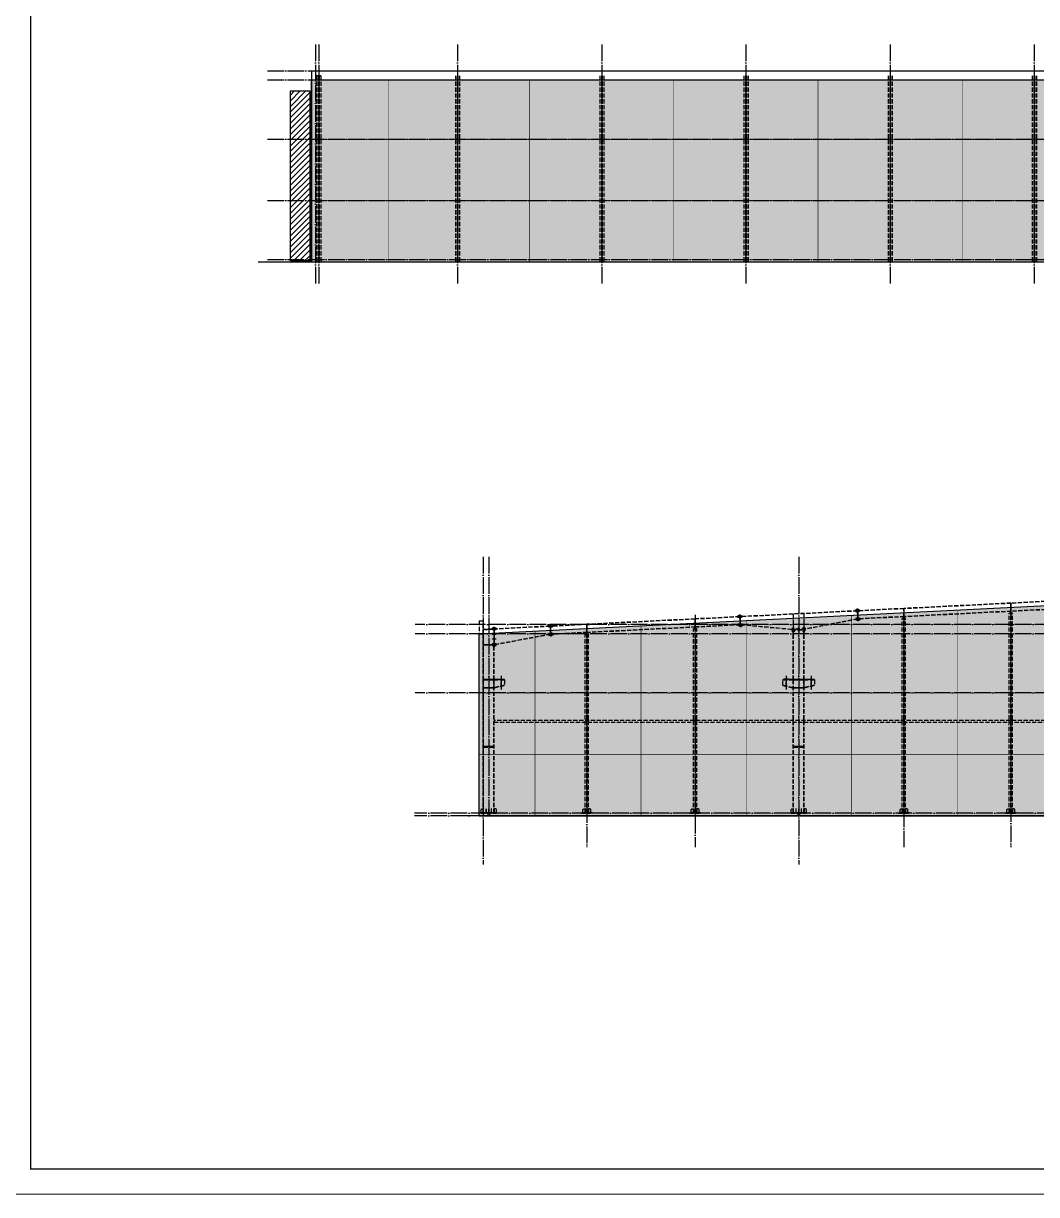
# Model space of a CAD drawing. Extents: x 447413 to 2975780, y -1432727 to 1301644.
# Drawn here: x 2620519 to 2681156, y -835904 to -765774 of the extents above; entities that cross this region are included whole.
import ezdxf

# ---------------------------------------------------------------- set-up
doc = ezdxf.new("R2010")
doc.units = 0
doc.header["$LTSCALE"] = 1000
doc.header["$MEASUREMENT"] = 0
doc.linetypes.add('DASH', pattern=[0.35, 0.25, -0.1])
doc.linetypes.add('DOTE', pattern=[2.42, 2, -0.2, 0.02, -0.2])
for name, color, linetype in [('114', 2, 'Continuous'), ('116', 1, 'Continuous'), ('DOTE', 1, 'Continuous'), ('图框', 253, 'Continuous'), ('墙梁', 2, 'Continuous'), ('柱子', 3, 'Continuous'), ('钢板标注', 253, 'Continuous')]:
    doc.layers.add(name, color=color, linetype=linetype)

# ---------------------------------------------------------------- blocks, each defined once
blk = doc.blocks.new('A$C6B0021A6')
at = {"layer": '图框', "color": 2, "const_width": 40, "elevation": -84000}
blk.add_lwpolyline([(20, 84120), (118920, 84120), (118920, 20), (20, 20)], close=True, dxfattribs=at)
at = {"layer": '图框', "color": 153, "const_width": 58, "elevation": -84000}
blk.add_lwpolyline([(111420, 1020), (2520, 1020), (2520, 83120), (111420, 83120)], close=True, dxfattribs=at)

msp = doc.modelspace()

# ---------------------------------------------------------------- hatches: boundary and pattern name
h = msp.add_hatch()
h.set_pattern_fill('AR-B816', color=8, scale=200)
h.set_pattern_definition([(0, (1458880.66, -1290326.2), (0, 242.6208), []), (90, (1458880.66, -1290326.2), (-242.6208, 242.6208), [242.6208, -242.6208])])
h.paths.add_polyline_path([(2637752.7, -769160.9), (2689852.3, -769160.9), (2689852.3, -780060.9), (2637752.7, -780060.9)])
h = msp.add_hatch()
h.set_pattern_fill('ANSI31', color=97, scale=150)
h.set_pattern_definition([(45, (1458880.66, -1290326.2), (-168.379802, 168.379802), [])])
h.paths.add_polyline_path([(2636496.6, -769810.9), (2637652.7, -769810.9), (2637652.7, -780060.9), (2636496.6, -780060.9)])
h = msp.add_hatch()
h.set_pattern_fill('AR-B816', color=8, scale=200)
h.set_pattern_definition([(0, (1243010.5, -1182983.88), (0, 242.6208), []), (90, (1243010.5, -1182983.88), (-242.6208, 242.6208), [242.6208, -242.6208])])
h.paths.add_polyline_path([(2695800.4, -799926.6), (2743820.3, -802328.6), (2743820.3, -813242.8), (2647800.3, -813242.8), (2647800.3, -802327.6)])

# ---------------------------------------------------------------- linework, layer by layer
for p, q in [((2637752.7, -768610.9, 126000), (2689852.3, -768610.9, 126000)), ((2637752.7, -768610.9, 126000), (2637752.7, -780060.9, 126000)), ((2637752.7, -768610.9, 126000), (2753551.9, -768610.9, 126000)), ((2637752.7, -768610.9, 126000), (2689852.3, -768610.9, 126000)), ((2636496.6, -769810.9, 126000), (2637652.7, -769810.9, 126000)), ((2637652.7, -769810.9, 126000), (2637652.7, -780060.9, 126000))]:
    msp.add_line(p, q)
at = {"elevation": 126000}
for points in [[(2637752.7, -769160.9), (2689852.3, -769160.9), (2689852.3, -780060.9), (2637752.7, -780060.9)], [(2695800.4, -799926.6), (2743820.3, -802328.6), (2743820.3, -813242.8), (2647800.3, -813242.8), (2647800.3, -802327.6)]]:
    msp.add_lwpolyline(points, close=True, dxfattribs=at)
at = {"color": 97, "elevation": 126000}
msp.add_lwpolyline([(2636496.6, -769810.9), (2637652.7, -769810.9), (2637652.7, -779995.1), (2636496.6, -779995.1)], close=True, dxfattribs=at)
at = {"const_width": 80, "elevation": 126000}
for points in [[(2634555.4, -780060.9), (2756534.4, -780060.9)], [(2745176.5, -813216.3), (2646891.6, -813216.3)]]:
    msp.add_lwpolyline(points, dxfattribs=at)
at = {"layer": '114', "ltscale": 0.1}
for p, q in [((2663517.9, -801247.4, 126000), (2663278.2, -801259.4, 126000)), ((2663523.2, -801353.3, 126000), (2663283.5, -801365.3, 126000)), ((2670557.9, -800895.2, 126000), (2670318.2, -800907.2, 126000)), ((2670563.2, -801001.1, 126000), (2670323.5, -801013.1, 126000)), ((2670582.1, -801378.6, 126000), (2670342.3, -801390.6, 126000)), ((2670587.3, -801484.5, 126000), (2670347.6, -801496.5, 126000)), ((2648814.3, -801987.6, 126000), (2648574.3, -801987.6, 126000)), ((2648814.3, -802093.7, 126000), (2648574.3, -802093.7, 126000)), ((2652177.9, -801814.4, 126000), (2651938.2, -801826.4, 126000)), ((2652183.2, -801920.3, 126000), (2651943.5, -801932.3, 126000)), ((2663542.1, -801730.6, 126000), (2663302.4, -801742.6, 126000)), ((2663547.4, -801836.7, 126000), (2663307.7, -801848.6, 126000)), ((2666553.7, -802200.5, 126000), (2666545.6, -801960.7, 126000)), ((2666659.6, -802197, 126000), (2666651.5, -801957.1, 126000)), ((2666923.8, -802188.1, 126000), (2666915.7, -801948.2, 126000)), ((2667187.7, -802179.2, 126000), (2667179.6, -801939.3, 126000)), ((2667293.6, -802175.6, 126000), (2667285.5, -801935.7, 126000)), ((2648814.3, -802372.7, 126000), (2648574.3, -802372.7, 126000)), ((2648814.3, -802651.7, 126000), (2648574.3, -802651.7, 126000)), ((2648814.3, -802931.6, 126000), (2648574.3, -802931.6, 126000)), ((2652202, -802297.8, 126000), (2651962.3, -802309.8, 126000)), ((2652207.3, -802403.7, 126000), (2651967.6, -802415.7, 126000)), ((2648814.3, -803037.9, 126000), (2648574.3, -803037.9, 126000))]:
    msp.add_line(p, q, dxfattribs=at)
at = {"layer": '114', "color": 1, "lineweight": 18, "ltscale": 0.1}
for p, q in [((2663418, -801252.4, 126000), (2663378.1, -801254.4, 126000)), ((2663423.3, -801358.3, 126000), (2663383.4, -801360.3, 126000)), ((2670458, -800900.2, 126000), (2670418, -800902.2, 126000)), ((2670463.3, -801006.1, 126000), (2670423.3, -801008.1, 126000)), ((2670482.2, -801383.6, 126000), (2670442.2, -801385.6, 126000)), ((2670487.5, -801489.5, 126000), (2670447.5, -801491.5, 126000)), ((2648714.3, -801987.6, 126000), (2648674.3, -801987.6, 126000)), ((2648714.3, -802093.7, 126000), (2648674.3, -802093.7, 126000)), ((2652078, -801819.4, 126000), (2652038, -801821.4, 126000)), ((2652083.3, -801925.3, 126000), (2652043.3, -801927.3, 126000)), ((2663442.2, -801735.6, 126000), (2663402.2, -801737.6, 126000)), ((2663447.5, -801841.7, 126000), (2663407.5, -801843.7, 126000)), ((2666550.3, -802100.6, 126000), (2666549, -802060.6, 126000)), ((2666656.2, -802097, 126000), (2666654.9, -802057.1, 126000)), ((2666920.5, -802088.1, 126000), (2666919.1, -802048.1, 126000)), ((2667184.3, -802079.2, 126000), (2667183, -802039.3, 126000)), ((2667290.3, -802075.7, 126000), (2667288.9, -802035.7, 126000)), ((2648714.3, -802372.7, 126000), (2648674.3, -802372.7, 126000)), ((2648714.3, -802651.7, 126000), (2648674.3, -802651.7, 126000)), ((2648714.3, -802931.6, 126000), (2648674.3, -802931.6, 126000)), ((2652102.2, -802302.8, 126000), (2652062.2, -802304.8, 126000)), ((2652107.5, -802408.7, 126000), (2652067.5, -802410.7, 126000)), ((2648714.3, -803037.9, 126000), (2648674.3, -803037.9, 126000))]:
    msp.add_line(p, q, dxfattribs=at)
at = {"layer": '116', "ltscale": 0.1}
for p, q in [((2648315.3, -813066.3, 126000), (2648315.3, -813216.3, 126000)), ((2648415.3, -813216.3, 126000), (2648315.3, -813216.3, 126000)), ((2648323.8, -813066.3, 126000), (2648323.8, -813216.3, 126000)), ((2648406.8, -813066.3, 126000), (2648406.8, -813216.3, 126000)), ((2648415.3, -813066.3, 126000), (2648415.3, -813216.3, 126000)), ((2666870.3, -813066.3, 126000), (2666870.3, -813216.3, 126000)), ((2666970.3, -813216.3, 126000), (2666870.3, -813216.3, 126000)), ((2666878.8, -813066.3, 126000), (2666878.8, -813216.3, 126000)), ((2666961.8, -813066.3, 126000), (2666961.8, -813216.3, 126000)), ((2666970.3, -813066.3, 126000), (2666970.3, -813216.3, 126000))]:
    msp.add_line(p, q, dxfattribs=at)
at = {"layer": 'DOTE', "color": 8, "linetype": 'DOTE', "ltscale": 0.5}
for p, q in [((2637992.7, -767035.7, 126000), (2637992.7, -781340.6, 126000)), ((2638192.7, -767035.7, 126000), (2638192.7, -781340.6, 126000)), ((2646502.7, -767035.7, 126000), (2646502.7, -781340.6, 126000)), ((2655132.7, -767035.7, 126000), (2655132.7, -781340.6, 126000)), ((2663762.7, -767035.7, 126000), (2663762.7, -781340.6, 126000)), ((2672392.7, -767035.7, 126000), (2672392.7, -781340.6, 126000)), ((2681022.7, -767035.7, 126000), (2681022.7, -781340.6, 126000)), ((2648040.3, -797720.1, 126000), (2648040.3, -816144.2, 126000)), ((2648365.3, -797720.1, 126000), (2648365.3, -813066.3, 126000)), ((2666920.3, -797720.1, 126000), (2666920.3, -816144.2, 126000)), ((2673220.3, -800807, 126000), (2673220.3, -815102.4, 126000)), ((2679620.3, -800486.7, 126000), (2679620.3, -815102.4, 126000)), ((2660720.3, -801182.3, 126000), (2660720.3, -815102.4, 126000)), ((2654240.3, -801756.3, 126000), (2654240.3, -815102.4, 126000)), ((2745094.1, -813066.3, 126000), (2643926.1, -813066.3, 126000)), ((2745094.1, -813216.3, 126000), (2643926.1, -813216.3, 126000))]:
    msp.add_line(p, q, dxfattribs=at)
at = {"layer": 'DOTE'}
for p, q in [((2648365.3, -804840.2, 126000), (2648365.3, -805651.6, 126000)), ((2649115.3, -804840.2, 126000), (2649115.3, -805651.6, 126000)), ((2666170.3, -804840.2, 126000), (2666170.3, -805651.6, 126000)), ((2667670.3, -804840.2, 126000), (2667670.3, -805651.6, 126000))]:
    msp.add_line(p, q, dxfattribs=at)
at = {"layer": 'DOTE', "color": 8, "linetype": 'DOTE', "ltscale": 0.5, "elevation": 126000}
for points in [[(2635118.6, -768610.9), (2756104.5, -768610.9)], [(2635118.6, -769160.9), (2756104.5, -769160.9)], [(2635118.6, -772710.9), (2756104.5, -772710.9)], [(2635118.6, -776385.9), (2689652.3, -776385.9)], [(2635118.6, -779910.9), (2756104.5, -779910.9)], [(2746191.4, -801766.3), (2643970, -801766.3)], [(2746191.4, -802316.3), (2643970, -802316.3)], [(2746191.4, -805866.3), (2643970, -805866.3)]]:
    msp.add_lwpolyline(points, dxfattribs=at)
at = {"layer": '墙梁', "color": 2, "const_width": 30, "elevation": 126000}
for points in [[(2753551.9, -769160.9), (2637752.7, -769160.9)], [(2753551.9, -772710.9), (2637752.7, -772710.9)], [(2689652.3, -776385.9), (2637752.7, -776385.9)], [(2647780.5, -802328.6), (2695800.4, -799926.6)], [(2659021.2, -801766.3), (2732579.6, -801766.3)], [(2647800.3, -805866.3), (2743820.3, -805866.3)], [(2647800.3, -809541.3), (2743820.3, -809541.3)]]:
    msp.add_lwpolyline(points, dxfattribs=at)
at = {"layer": '墙梁', "color": 3, "const_width": 30, "elevation": 126000}
for points in [[(2637752.7, -780060.9), (2637752.7, -769160.9)], [(2642347.7, -780060.9), (2642347.7, -769160.9)], [(2646502.7, -780060.9), (2646502.7, -769160.9)], [(2650817.7, -780060.9), (2650817.7, -769160.9)], [(2655132.7, -780103.2), (2655132.7, -769203.2)], [(2659447.7, -780060.9), (2659447.7, -769160.9)], [(2663762.7, -780103.2), (2663762.7, -769203.2)], [(2668077.7, -780060.9), (2668077.7, -769160.9)], [(2672392.7, -780103.2), (2672392.7, -769203.2)], [(2676707.7, -780060.9), (2676707.7, -769160.9)], [(2681022.7, -780060.9), (2681022.7, -769160.9)], [(2676420.3, -813216.3), (2676420.3, -800896)], [(2679620.3, -813216.3), (2679620.3, -800735.9)], [(2663820.3, -813216.3), (2663820.3, -801526.3)], [(2666920.3, -813216.3), (2666920.3, -801371.2)], [(2670070.3, -813216.3), (2670070.3, -801213.6)], [(2673220.3, -813216.3), (2673220.3, -801056.1)], [(2651140.3, -813216.3), (2651140.3, -802160.5)], [(2654240.3, -813216.3), (2654240.3, -802005.5)], [(2657480.3, -813216.3), (2657480.3, -801843.4)], [(2660720.3, -813216.3), (2660720.3, -801681.3)], [(2647800.3, -813216.3), (2647800.3, -802316.3)]]:
    msp.add_lwpolyline(points, dxfattribs=at)
at = {"layer": '柱子', "color": 254, "linetype": 'DASH'}
for p, q in [((2638067.7, -768910.9, 126000), (2638067.7, -780060.9, 126000)), ((2638317.7, -768910.9, 126000), (2638067.7, -768910.9, 126000)), ((2638167.7, -768910.9, 126000), (2638167.7, -780060.9, 126000)), ((2638217.7, -768910.9, 126000), (2638217.7, -780060.9, 126000)), ((2638317.7, -768910.9, 126000), (2638317.7, -780060.9, 126000)), ((2646377.7, -768910.9, 126000), (2646377.7, -780060.9, 126000)), ((2646477.7, -768910.9, 126000), (2646477.7, -780060.9, 126000)), ((2646527.7, -768910.9, 126000), (2646527.7, -780060.9, 126000)), ((2646627.7, -768910.9, 126000), (2646627.7, -780060.9, 126000)), ((2655007.7, -768910.9, 126000), (2655007.7, -780060.9, 126000)), ((2655107.7, -768910.9, 126000), (2655107.7, -780060.9, 126000)), ((2655157.7, -768910.9, 126000), (2655157.7, -780060.9, 126000)), ((2655257.7, -768910.9, 126000), (2655257.7, -780060.9, 126000)), ((2663637.7, -768910.9, 126000), (2663637.7, -780060.9, 126000)), ((2663737.7, -768910.9, 126000), (2663737.7, -780060.9, 126000)), ((2663787.7, -768910.9, 126000), (2663787.7, -780060.9, 126000)), ((2663887.7, -768910.9, 126000), (2663887.7, -780060.9, 126000)), ((2672267.7, -768910.9, 126000), (2672267.7, -780060.9, 126000)), ((2672367.7, -768910.9, 126000), (2672367.7, -780060.9, 126000)), ((2672417.7, -768910.9, 126000), (2672417.7, -780060.9, 126000)), ((2672517.7, -768910.9, 126000), (2672517.7, -780060.9, 126000)), ((2680897.7, -768910.9, 126000), (2680897.7, -780060.9, 126000)), ((2680997.7, -768910.9, 126000), (2680997.7, -780060.9, 126000)), ((2681047.7, -768910.9, 126000), (2681047.7, -780060.9, 126000)), ((2681147.7, -768910.9, 126000), (2681147.7, -780060.9, 126000)), ((2670415.8, -800857.3, 126000), (2670285.5, -800953.9, 126000)), ((2670435.8, -800856.3, 126000), (2670415.8, -800857.3, 126000)), ((2670415.8, -800857.3, 126000), (2670449.8, -801537.4, 126000)), ((2670419.3, -800927.2, 126000), (2670415.8, -800857.3, 126000)), ((2670455.7, -800855.3, 126000), (2670435.8, -800856.3, 126000)), ((2670435.8, -800856.3, 126000), (2670469.8, -801536.4, 126000)), ((2670469.8, -801536.4, 126000), (2670435.8, -800856.3, 126000)), ((2670489.8, -801535.4, 126000), (2670455.7, -800855.3, 126000)), ((2670595.1, -800938.4, 126000), (2670455.7, -800855.3, 126000)), ((2670455.7, -800855.3, 126000), (2670459.2, -800925.2, 126000)), ((2673220.3, -800807, 126000), (2670460.2, -800945.1, 126000)), ((2673221.1, -800823, 126000), (2670461, -800961.1, 126000)), ((2673216.3, -800823.2, 126000), (2673206.3, -800823.7, 126000)), ((2673206.3, -800823.7, 126000), (2673206.3, -801292.3, 126000)), ((2673216.3, -801291.8, 126000), (2673216.3, -800823.2, 126000)), ((2679620.3, -800486.7, 126000), (2673220.3, -800807, 126000)), ((2679621.1, -800502.6, 126000), (2673221.1, -800823, 126000)), ((2679616.3, -800502.9, 126000), (2679606.3, -800503.4, 126000)), ((2679606.3, -800503.4, 126000), (2679606.3, -800972, 126000)), ((2679616.3, -800971.5, 126000), (2679616.3, -800502.9, 126000)), ((2682380.3, -800348.5, 126000), (2679620.3, -800486.7, 126000)), ((2682381.1, -800364.5, 126000), (2679621.1, -800502.6, 126000)), ((2682404.5, -800831.9, 126000), (2679644.5, -800970, 126000)), ((2682405.3, -800847.9, 126000), (2679645.3, -800986.1, 126000)), ((2660720.3, -801432.3, 126000), (2654240.3, -801756.3, 126000)), ((2660721.1, -801448.3, 126000), (2654241.1, -801772.3, 126000)), ((2660716.3, -801448.5, 126000), (2660706.3, -801449, 126000)), ((2660706.3, -801449, 126000), (2660706.3, -801917.6, 126000)), ((2660716.3, -801917.1, 126000), (2660716.3, -801448.5, 126000)), ((2663380.3, -801299.3, 126000), (2660720.3, -801432.3, 126000)), ((2663381.1, -801315.3, 126000), (2660721.1, -801448.3, 126000)), ((2663375.8, -801209.4, 126000), (2663245.5, -801306.1, 126000)), ((2663245.5, -801306.1, 126000), (2663360.3, -801300.3, 126000)), ((2663360.3, -801300.3, 126000), (2663379.3, -801279.3, 126000)), ((2663395.8, -801208.5, 126000), (2663375.8, -801209.5, 126000)), ((2663379.3, -801279.3, 126000), (2663375.8, -801209.4, 126000)), ((2663375.8, -801209.5, 126000), (2663409.8, -801889.6, 126000)), ((2663415.8, -801207.5, 126000), (2663395.8, -801208.5, 126000)), ((2663395.8, -801208.5, 126000), (2663429.8, -801888.6, 126000)), ((2663429.8, -801888.6, 126000), (2663395.8, -801208.5, 126000)), ((2663449.8, -801887.6, 126000), (2663415.8, -801207.5, 126000)), ((2663555.1, -801290.6, 126000), (2663415.8, -801207.5, 126000)), ((2663415.8, -801207.5, 126000), (2663419.3, -801277.4, 126000)), ((2663419.3, -801277.4, 126000), (2663440.2, -801296.3, 126000)), ((2666920.3, -801122.3, 126000), (2663420.3, -801297.3, 126000)), ((2666921.1, -801138.3, 126000), (2663421.1, -801313.3, 126000)), ((2663440.2, -801296.3, 126000), (2663555.1, -801290.6, 126000)), ((2666611.3, -801153.8, 126000), (2666595.3, -801154.6, 126000)), ((2666595.3, -801154.6, 126000), (2666595.3, -802059.1, 126000)), ((2666611.3, -802058.5, 126000), (2666611.3, -801153.8, 126000)), ((2670420.3, -800947.1, 126000), (2666920.3, -801122.3, 126000)), ((2670421.1, -800963.1, 126000), (2666921.1, -801138.3, 126000)), ((2667245.3, -801122.1, 126000), (2667229.3, -801122.9, 126000)), ((2667229.3, -801122.9, 126000), (2667229.3, -802037.7, 126000)), ((2667245.3, -802037.2, 126000), (2667245.3, -801122.1, 126000)), ((2670444.5, -801430.4, 126000), (2667334.1, -802034.2, 126000)), ((2670445.3, -801446.5, 126000), (2667334.6, -802050.4, 126000)), ((2670285.5, -800953.9, 126000), (2670400.3, -800948.1, 126000)), ((2670425.6, -801450.3, 126000), (2670312.7, -801472.3, 126000)), ((2670312.7, -801472.3, 126000), (2670449.8, -801536.4, 126000)), ((2670400.3, -800948.1, 126000), (2670419.3, -800927.2, 126000)), ((2670446.3, -801466.5, 126000), (2670425.6, -801450.3, 126000)), ((2670449.8, -801536.4, 126000), (2670446.3, -801466.5, 126000)), ((2670449.8, -801537.4, 126000), (2670469.8, -801536.4, 126000)), ((2670459.2, -800925.2, 126000), (2670480.2, -800944.1, 126000)), ((2670469.8, -801536.4, 126000), (2670489.8, -801535.4, 126000)), ((2670480.2, -800944.1, 126000), (2670595.1, -800938.4, 126000)), ((2673244.5, -801290.4, 126000), (2670484.4, -801428.5, 126000)), ((2673245.3, -801306.4, 126000), (2670485.2, -801444.5, 126000)), ((2670505.2, -801443.5, 126000), (2670486.2, -801464.5, 126000)), ((2670486.2, -801464.5, 126000), (2670489.7, -801534.4, 126000)), ((2670489.7, -801534.4, 126000), (2670620.1, -801437.8, 126000)), ((2670620.1, -801437.8, 126000), (2670505.2, -801443.5, 126000)), ((2673120.3, -813046.3, 126000), (2673120.3, -801407.6, 126000)), ((2673219.8, -801407.6, 126000), (2673120.3, -801407.6, 126000)), ((2673320.3, -801407.6, 126000), (2673120.3, -801407.6, 126000)), ((2673206.3, -801292.3, 126000), (2673216.3, -801291.8, 126000)), ((2673216.3, -801307.8, 126000), (2673206.3, -801308.3, 126000)), ((2673206.3, -801308.3, 126000), (2673206.3, -801517.6, 126000)), ((2673206.3, -801517.6, 126000), (2673216.3, -801517.6, 126000)), ((2673216.3, -801517.6, 126000), (2673216.3, -801307.8, 126000)), ((2673219.8, -813046.3, 126000), (2673219.8, -801407.6, 126000)), ((2673220.8, -813046.3, 126000), (2673220.8, -801407.6, 126000)), ((2673320.3, -801407.6, 126000), (2673220.8, -801407.6, 126000)), ((2679644.5, -800970.1, 126000), (2673244.5, -801290.4, 126000)), ((2679645.3, -800986, 126000), (2673245.3, -801306.4, 126000)), ((2673320.3, -813046.3, 126000), (2673320.3, -801407.6, 126000)), ((2679520.3, -813046.3, 126000), (2679520.3, -801087.3, 126000)), ((2679619.8, -801087.3, 126000), (2679520.3, -801087.3, 126000)), ((2679720.3, -801087.3, 126000), (2679520.3, -801087.3, 126000)), ((2679606.3, -800972, 126000), (2679616.3, -800971.5, 126000)), ((2679616.3, -800987.5, 126000), (2679606.3, -800988, 126000)), ((2679606.3, -800988, 126000), (2679606.3, -801197.3, 126000)), ((2679606.3, -801197.3, 126000), (2679616.3, -801197.3, 126000)), ((2679616.3, -801197.3, 126000), (2679616.3, -800987.5, 126000)), ((2679619.8, -813046.3, 126000), (2679619.8, -801087.3, 126000)), ((2679620.8, -813046.3, 126000), (2679620.8, -801087.3, 126000)), ((2679720.3, -801087.3, 126000), (2679620.8, -801087.3, 126000)), ((2679720.3, -813046.3, 126000), (2679720.3, -801087.3, 126000)), ((2648674.3, -802034.6, 126000), (2648040.3, -802066.3, 126000)), ((2648040.3, -802082.4, 126000), (2648674.3, -802050.7, 126000)), ((2648040.3, -802066.3, 126000), (2648040.3, -802082.4, 126000)), ((2648040.3, -802082.4, 126000), (2648056.3, -802081.6, 126000)), ((2648040.3, -805066.3, 126000), (2648040.3, -802082.4, 126000)), ((2648056.3, -805066.3, 126000), (2648056.3, -802081.6, 126000)), ((2648674.3, -801949.6, 126000), (2648544.4, -802041.1, 126000)), ((2648544.4, -802041.1, 126000), (2648654.3, -802035.6, 126000)), ((2648654.3, -802035.6, 126000), (2648674.3, -802014.6, 126000)), ((2648694.3, -801942.9, 126000), (2648674.3, -801942.9, 126000)), ((2648674.3, -801942.9, 126000), (2648674.3, -803082.9, 126000)), ((2648674.3, -802014.6, 126000), (2648674.3, -801949.6, 126000)), ((2648674.3, -802050.7, 126000), (2648674.3, -802034.6, 126000)), ((2648694.3, -803082.9, 126000), (2648694.3, -801942.9, 126000)), ((2648714.3, -801942.9, 126000), (2648694.3, -801942.9, 126000)), ((2648694.3, -801942.9, 126000), (2648694.3, -803082.9, 126000)), ((2652040.3, -801866.3, 126000), (2648714.3, -802032.6, 126000)), ((2652041.1, -801882.3, 126000), (2648714.3, -802048.7, 126000)), ((2648714.3, -803082.9, 126000), (2648714.3, -801942.9, 126000)), ((2648844.1, -802026.2, 126000), (2648714.3, -801947.6, 126000)), ((2648714.3, -801947.6, 126000), (2648714.3, -802012.6, 126000)), ((2648714.3, -802012.6, 126000), (2648734.2, -802031.6, 126000)), ((2648734.2, -802031.6, 126000), (2648844.1, -802026.2, 126000)), ((2652035.8, -801776.5, 126000), (2651905.5, -801873.1, 126000)), ((2651905.5, -801873.1, 126000), (2652020.3, -801867.3, 126000)), ((2652020.3, -801867.3, 126000), (2652039.3, -801846.4, 126000)), ((2652055.8, -801775.4, 126000), (2652035.8, -801776.4, 126000)), ((2652035.8, -801776.4, 126000), (2652069.7, -802455.6, 126000)), ((2652039.3, -801846.4, 126000), (2652035.8, -801776.5, 126000)), ((2652075.7, -801774.4, 126000), (2652055.8, -801775.4, 126000)), ((2652055.8, -801775.4, 126000), (2652089.7, -802454.6, 126000)), ((2652089.7, -802454.6, 126000), (2652055.8, -801775.4, 126000)), ((2652109.7, -802453.6, 126000), (2652075.7, -801774.4, 126000)), ((2652215.1, -801857.6, 126000), (2652075.7, -801774.4, 126000)), ((2652075.7, -801774.4, 126000), (2652079.2, -801844.4, 126000)), ((2652079.2, -801844.4, 126000), (2652100.2, -801863.3, 126000)), ((2654240.3, -801756.4, 126000), (2652080.2, -801864.3, 126000)), ((2654241.1, -801772.3, 126000), (2652081, -801880.3, 126000)), ((2652100.2, -801863.3, 126000), (2652215.1, -801857.6, 126000)), ((2654264.4, -802239.7, 126000), (2652104.4, -802347.7, 126000)), ((2654265.2, -802255.7, 126000), (2652105.2, -802363.7, 126000)), ((2654236.3, -801772.6, 126000), (2654226.3, -801773.1, 126000)), ((2654226.3, -801773.1, 126000), (2654226.3, -802241.6, 126000)), ((2654226.3, -802241.6, 126000), (2654236.3, -802241.1, 126000)), ((2654236.3, -802257.2, 126000), (2654226.3, -802257.7, 126000)), ((2654226.3, -802257.7, 126000), (2654226.3, -802467, 126000)), ((2654236.3, -802241.1, 126000), (2654236.3, -801772.6, 126000)), ((2654236.3, -802467, 126000), (2654236.3, -802257.2, 126000)), ((2660744.4, -801915.7, 126000), (2654264.4, -802239.7, 126000)), ((2660745.2, -801931.7, 126000), (2654265.2, -802255.7, 126000)), ((2660620.3, -813046.3, 126000), (2660620.3, -802032.9, 126000)), ((2660719.8, -802032.9, 126000), (2660620.3, -802032.9, 126000)), ((2660820.3, -802032.9, 126000), (2660620.3, -802032.9, 126000)), ((2660706.3, -801917.6, 126000), (2660716.3, -801917.1, 126000)), ((2660716.3, -801933.2, 126000), (2660706.3, -801933.7, 126000)), ((2660706.3, -801933.7, 126000), (2660706.3, -802142.9, 126000)), ((2660706.3, -802142.9, 126000), (2660716.3, -802142.9, 126000)), ((2660716.3, -802142.9, 126000), (2660716.3, -801933.2, 126000)), ((2660719.8, -813046.3, 126000), (2660719.8, -802032.9, 126000)), ((2660720.8, -813046.3, 126000), (2660720.8, -802032.9, 126000)), ((2660820.3, -802032.9, 126000), (2660720.8, -802032.9, 126000)), ((2663404.5, -801782.7, 126000), (2660744.4, -801915.7, 126000)), ((2663405.3, -801798.7, 126000), (2660745.2, -801931.7, 126000)), ((2660820.3, -813046.3, 126000), (2660820.3, -802032.9, 126000)), ((2663385.3, -801799.7, 126000), (2663270.5, -801805.4, 126000)), ((2663270.5, -801805.4, 126000), (2663409.8, -801888.6, 126000)), ((2663406.3, -801818.7, 126000), (2663385.3, -801799.7, 126000)), ((2663409.8, -801888.6, 126000), (2663406.3, -801818.7, 126000)), ((2663409.8, -801889.6, 126000), (2663429.8, -801888.6, 126000)), ((2663429.8, -801888.6, 126000), (2663449.8, -801887.6, 126000)), ((2666504.1, -802062.1, 126000), (2663444.4, -801780.6, 126000)), ((2666504.7, -802078.2, 126000), (2663445.2, -801796.7, 126000)), ((2663465.2, -801798.5, 126000), (2663446.2, -801816.7, 126000)), ((2663446.2, -801816.7, 126000), (2663449.7, -801886.6, 126000)), ((2663449.7, -801886.6, 126000), (2663579.7, -801809.1, 126000)), ((2663579.7, -801809.1, 126000), (2663465.2, -801798.5, 126000)), ((2667334.1, -802034.2, 126000), (2666504.1, -802062.1, 126000)), ((2666504.1, -802062.1, 126000), (2666504.8, -802082.1, 126000)), ((2666504.8, -802082.1, 126000), (2667334.7, -802054.1, 126000)), ((2667334.7, -802054.1, 126000), (2666504.8, -802082.1, 126000)), ((2666504.8, -802082.1, 126000), (2666505.5, -802102.1, 126000)), ((2666505.5, -802102.1, 126000), (2667335.4, -802074.1, 126000)), ((2666575.3, -802099.8, 126000), (2666510.3, -802101.9, 126000)), ((2666510.3, -802101.9, 126000), (2666595.3, -802229.1, 126000)), ((2666595.3, -802119.1, 126000), (2666575.3, -802099.8, 126000)), ((2666595.3, -802059.1, 126000), (2666611.3, -802058.5, 126000)), ((2666611.3, -802098.5, 126000), (2666595.3, -802099.1, 126000)), ((2666595.3, -805066.3, 126000), (2666595.3, -802099.1, 126000)), ((2666595.3, -802229.1, 126000), (2666595.3, -802119.1, 126000)), ((2666611.3, -805066.3, 126000), (2666611.3, -802098.5, 126000)), ((2667229.3, -802037.7, 126000), (2667245.3, -802037.2, 126000)), ((2667245.3, -802077.2, 126000), (2667229.3, -802077.7, 126000)), ((2667229.3, -805066.3, 126000), (2667229.3, -802077.7, 126000)), ((2667245.3, -802207.2, 126000), (2667330.2, -802074.3, 126000)), ((2667265.3, -802076.5, 126000), (2667245.3, -802097.2, 126000)), ((2667245.3, -805066.3, 126000), (2667245.3, -802077.2, 126000)), ((2667245.3, -802097.2, 126000), (2667245.3, -802207.2, 126000)), ((2667330.2, -802074.3, 126000), (2667265.3, -802076.5, 126000)), ((2667334.7, -802054.1, 126000), (2667334.1, -802034.2, 126000)), ((2667335.4, -802074.1, 126000), (2667334.7, -802054.1, 126000)), ((2648674.3, -802976.7, 126000), (2648056.3, -802976.7, 126000)), ((2648056.3, -802976.7, 126000), (2648056.3, -802992.7, 126000)), ((2648056.3, -802992.7, 126000), (2648674.3, -802992.7, 126000)), ((2648674.3, -802992.7, 126000), (2648674.3, -802976.7, 126000)), ((2652064.4, -802349.6, 126000), (2648714.3, -802976.6, 126000)), ((2652065.2, -802365.7, 126000), (2648714.3, -802992.9, 126000)), ((2648714.3, -803077.9, 126000), (2648842, -802968.9, 126000)), ((2648733.9, -802989.2, 126000), (2648714.3, -803012.9, 126000)), ((2648842, -802968.9, 126000), (2648733.9, -802989.2, 126000)), ((2652045.6, -802369.4, 126000), (2651932.6, -802390.5, 126000)), ((2651932.6, -802390.5, 126000), (2652069.7, -802455.6, 126000)), ((2652066.2, -802385.7, 126000), (2652045.6, -802369.4, 126000)), ((2652069.7, -802455.6, 126000), (2652066.2, -802385.7, 126000)), ((2652069.7, -802455.6, 126000), (2652089.7, -802454.6, 126000)), ((2652089.7, -802454.6, 126000), (2652109.7, -802453.6, 126000)), ((2652125.2, -802362.7, 126000), (2652106.2, -802383.7, 126000)), ((2652106.2, -802383.7, 126000), (2652109.7, -802453.6, 126000)), ((2652109.7, -802453.6, 126000), (2652240, -802357, 126000)), ((2652240, -802357, 126000), (2652125.2, -802362.7, 126000)), ((2654140.3, -813046.3, 126000), (2654140.3, -802357, 126000)), ((2654239.8, -802357, 126000), (2654140.3, -802357, 126000)), ((2654340.3, -802357, 126000), (2654140.3, -802357, 126000)), ((2654226.3, -802467, 126000), (2654236.3, -802467, 126000)), ((2654239.8, -813046.3, 126000), (2654239.8, -802357, 126000)), ((2654240.8, -813046.3, 126000), (2654240.8, -802357, 126000)), ((2654340.3, -802357, 126000), (2654240.8, -802357, 126000)), ((2654340.3, -813046.3, 126000), (2654340.3, -802357, 126000)), ((2648674.3, -805066.3, 126000), (2648674.3, -803082.9, 126000)), ((2648674.3, -803082.9, 126000), (2648690.3, -803082.9, 126000)), ((2648674.3, -803082.9, 126000), (2648694.3, -803082.9, 126000)), ((2648690.3, -805066.3, 126000), (2648690.3, -803082.9, 126000)), ((2648694.3, -803082.9, 126000), (2648714.3, -803082.9, 126000)), ((2648714.3, -803012.9, 126000), (2648714.3, -803077.9, 126000)), ((2648040.3, -813046.3, 126000), (2648040.3, -805066.3, 126000)), ((2648040.3, -805066.3, 126000), (2648056.3, -805066.3, 126000)), ((2648056.3, -813046.3, 126000), (2648056.3, -805066.3, 126000)), ((2648056.3, -805066.3, 126000), (2648674.3, -805066.3, 126000)), ((2648674.3, -805066.3, 126000), (2648056.3, -805066.3, 126000)), ((2648056.3, -805066.3, 126000), (2648056.3, -805077.3, 126000)), ((2648056.3, -805077.3, 126000), (2648674.3, -805077.3, 126000)), ((2648674.3, -813046.3, 126000), (2648674.3, -805066.3, 126000)), ((2648674.3, -805066.3, 126000), (2648690.3, -805066.3, 126000)), ((2648674.3, -805077.3, 126000), (2648674.3, -805066.3, 126000)), ((2648690.3, -813046.3, 126000), (2648690.3, -805066.3, 126000)), ((2649315.3, -805066.3, 126000), (2648690.3, -805066.3, 126000)), ((2648690.3, -805066.3, 126000), (2648690.3, -805082.3, 126000)), ((2648690.3, -805550.3, 126000), (2648690.3, -805082.3, 126000)), ((2648690.3, -805082.3, 126000), (2649315.3, -805082.3, 126000)), ((2648690.3, -805082.3, 126000), (2649315.3, -805082.3, 126000)), ((2648960.3, -805050.3, 126000), (2649270.3, -805050.3, 126000)), ((2648960.3, -805066.3, 126000), (2648960.3, -805050.3, 126000)), ((2649270.3, -805066.3, 126000), (2648960.3, -805066.3, 126000)), ((2649120.8, -805082.3, 126000), (2649109.8, -805082.3, 126000)), ((2649109.8, -805082.3, 126000), (2649109.8, -805449.7, 126000)), ((2649120.8, -805447, 126000), (2649120.8, -805082.3, 126000)), ((2649270.3, -805050.3, 126000), (2649270.3, -805066.3, 126000)), ((2649315.3, -805082.3, 126000), (2649315.3, -805066.3, 126000)), ((2649315.3, -805082.3, 126000), (2649315.3, -805400.3, 126000)), ((2666595.3, -805066.3, 126000), (2665970.3, -805066.3, 126000)), ((2665970.3, -805066.3, 126000), (2665970.3, -805082.3, 126000)), ((2665970.3, -805400.3, 126000), (2665970.3, -805082.3, 126000)), ((2665970.3, -805082.3, 126000), (2666595.3, -805082.3, 126000)), ((2665970.3, -805082.3, 126000), (2666595.3, -805082.3, 126000)), ((2666325.3, -805050.3, 126000), (2666015.3, -805050.3, 126000)), ((2666015.3, -805050.3, 126000), (2666015.3, -805066.3, 126000)), ((2666015.3, -805066.3, 126000), (2666325.3, -805066.3, 126000)), ((2666175.8, -805082.3, 126000), (2666164.8, -805082.3, 126000)), ((2666164.8, -805082.3, 126000), (2666164.8, -805447, 126000)), ((2666175.8, -805449.7, 126000), (2666175.8, -805082.3, 126000)), ((2666325.3, -805066.3, 126000), (2666325.3, -805050.3, 126000)), ((2666595.3, -813046.3, 126000), (2666595.3, -805066.3, 126000)), ((2666611.3, -805066.3, 126000), (2666595.3, -805066.3, 126000)), ((2666595.3, -805082.3, 126000), (2666595.3, -805066.3, 126000)), ((2666595.3, -805082.3, 126000), (2666595.3, -805550.3, 126000)), ((2666611.3, -813046.3, 126000), (2666611.3, -805066.3, 126000)), ((2667229.3, -805066.3, 126000), (2666611.3, -805066.3, 126000)), ((2667229.3, -805066.3, 126000), (2666611.3, -805066.3, 126000)), ((2666611.3, -805066.3, 126000), (2666611.3, -805077.3, 126000)), ((2666611.3, -805077.3, 126000), (2667229.3, -805077.3, 126000)), ((2667229.3, -813046.3, 126000), (2667229.3, -805066.3, 126000)), ((2667245.3, -805066.3, 126000), (2667229.3, -805066.3, 126000)), ((2667229.3, -805077.3, 126000), (2667229.3, -805066.3, 126000)), ((2667245.3, -813046.3, 126000), (2667245.3, -805066.3, 126000)), ((2667870.3, -805066.3, 126000), (2667245.3, -805066.3, 126000)), ((2667245.3, -805066.3, 126000), (2667245.3, -805082.3, 126000)), ((2667245.3, -805550.3, 126000), (2667245.3, -805082.3, 126000)), ((2667245.3, -805082.3, 126000), (2667870.3, -805082.3, 126000)), ((2667245.3, -805082.3, 126000), (2667870.3, -805082.3, 126000)), ((2667515.3, -805050.3, 126000), (2667825.3, -805050.3, 126000)), ((2667515.3, -805066.3, 126000), (2667515.3, -805050.3, 126000)), ((2667825.3, -805066.3, 126000), (2667515.3, -805066.3, 126000)), ((2667675.8, -805082.3, 126000), (2667664.8, -805082.3, 126000)), ((2667664.8, -805082.3, 126000), (2667664.8, -805449.7, 126000)), ((2667675.8, -805447, 126000), (2667675.8, -805082.3, 126000)), ((2667825.3, -805050.3, 126000), (2667825.3, -805066.3, 126000)), ((2667870.3, -805082.3, 126000), (2667870.3, -805066.3, 126000)), ((2667870.3, -805082.3, 126000), (2667870.3, -805400.3, 126000)), ((2648674.3, -805555.3, 126000), (2648056.3, -805555.3, 126000)), ((2648056.3, -805555.3, 126000), (2648056.3, -805566.3, 126000)), ((2648056.3, -805566.3, 126000), (2648674.3, -805566.3, 126000)), ((2648674.3, -805566.3, 126000), (2648674.3, -805555.3, 126000)), ((2649315.3, -805400.3, 126000), (2648690.3, -805550.3, 126000)), ((2649315.3, -805400.3, 126000), (2648690.3, -805550.3, 126000)), ((2648690.3, -805566.3, 126000), (2649315.3, -805416.3, 126000)), ((2648690.3, -805550.3, 126000), (2648690.3, -805566.3, 126000)), ((2649315.3, -805416.3, 126000), (2649315.3, -805400.3, 126000)), ((2666595.3, -805550.3, 126000), (2665970.3, -805400.3, 126000)), ((2666595.3, -805550.3, 126000), (2665970.3, -805400.3, 126000)), ((2665970.3, -805400.3, 126000), (2665970.3, -805416.3, 126000)), ((2665970.3, -805416.3, 126000), (2666595.3, -805566.3, 126000)), ((2666595.3, -805566.3, 126000), (2666595.3, -805550.3, 126000)), ((2667229.3, -805555.3, 126000), (2666611.3, -805555.3, 126000)), ((2666611.3, -805555.3, 126000), (2666611.3, -805566.3, 126000)), ((2666611.3, -805566.3, 126000), (2667229.3, -805566.3, 126000)), ((2667229.3, -805566.3, 126000), (2667229.3, -805555.3, 126000)), ((2667870.3, -805400.3, 126000), (2667245.3, -805550.3, 126000)), ((2667870.3, -805400.3, 126000), (2667245.3, -805550.3, 126000)), ((2667245.3, -805566.3, 126000), (2667870.3, -805416.3, 126000)), ((2667245.3, -805550.3, 126000), (2667245.3, -805566.3, 126000)), ((2667870.3, -805416.3, 126000), (2667870.3, -805400.3, 126000)), ((2648674.3, -809066.3, 126000), (2648056.3, -809066.3, 126000)), ((2648056.3, -809116.3, 126000), (2648674.3, -809116.3, 126000)), ((2667229.3, -809066.3, 126000), (2666611.3, -809066.3, 126000)), ((2666611.3, -809116.3, 126000), (2667229.3, -809116.3, 126000)), ((2647905.3, -812841.3, 126000), (2647950.3, -812796.3, 126000)), ((2647950.3, -812796.3, 126000), (2648040.3, -812796.3, 126000)), ((2648040.3, -812796.3, 126000), (2648040.3, -813026.3, 126000)), ((2648050.3, -812796.3, 126000), (2648040.3, -812796.3, 126000)), ((2648040.3, -812796.3, 126000), (2648040.3, -813046.3, 126000)), ((2648050.3, -813046.3, 126000), (2648050.3, -812796.3, 126000)), ((2648222.8, -812796.3, 126000), (2648206.8, -812796.3, 126000)), ((2648206.8, -812796.3, 126000), (2648206.8, -813046.3, 126000)), ((2648222.8, -813046.3, 126000), (2648222.8, -812796.3, 126000)), ((2648373.3, -812796.3, 126000), (2648357.3, -812796.3, 126000)), ((2648357.3, -812796.3, 126000), (2648357.3, -813046.3, 126000)), ((2648373.3, -813046.3, 126000), (2648373.3, -812796.3, 126000)), ((2648523.8, -812796.3, 126000), (2648507.8, -812796.3, 126000)), ((2648507.8, -812796.3, 126000), (2648507.8, -813046.3, 126000)), ((2648523.8, -813046.3, 126000), (2648523.8, -812796.3, 126000)), ((2648690.3, -812796.3, 126000), (2648680.3, -812796.3, 126000)), ((2648680.3, -812796.3, 126000), (2648680.3, -813046.3, 126000)), ((2648780.3, -812796.3, 126000), (2648690.3, -812796.3, 126000)), ((2648690.3, -812796.3, 126000), (2648690.3, -813026.3, 126000)), ((2648690.3, -813046.3, 126000), (2648690.3, -812796.3, 126000)), ((2648825.3, -812841.3, 126000), (2648780.3, -812796.3, 126000)), ((2654005.3, -812841.3, 126000), (2654050.3, -812796.3, 126000)), ((2654050.3, -812796.3, 126000), (2654140.3, -812796.3, 126000)), ((2654140.3, -812796.3, 126000), (2654140.3, -813026.3, 126000)), ((2654150.3, -812796.3, 126000), (2654140.3, -812796.3, 126000)), ((2654140.3, -812796.3, 126000), (2654140.3, -813046.3, 126000)), ((2654150.3, -813046.3, 126000), (2654150.3, -812796.3, 126000)), ((2654340.3, -812796.3, 126000), (2654330.3, -812796.3, 126000)), ((2654330.3, -812796.3, 126000), (2654330.3, -813046.3, 126000)), ((2654430.3, -812796.3, 126000), (2654340.3, -812796.3, 126000)), ((2654340.3, -812796.3, 126000), (2654340.3, -813026.3, 126000)), ((2654340.3, -813046.3, 126000), (2654340.3, -812796.3, 126000)), ((2654475.3, -812841.3, 126000), (2654430.3, -812796.3, 126000)), ((2660485.3, -812841.3, 126000), (2660530.3, -812796.3, 126000)), ((2660530.3, -812796.3, 126000), (2660620.3, -812796.3, 126000)), ((2660620.3, -812796.3, 126000), (2660620.3, -813026.3, 126000)), ((2660630.3, -812796.3, 126000), (2660620.3, -812796.3, 126000)), ((2660620.3, -812796.3, 126000), (2660620.3, -813046.3, 126000)), ((2660630.3, -813046.3, 126000), (2660630.3, -812796.3, 126000)), ((2660820.3, -812796.3, 126000), (2660810.3, -812796.3, 126000)), ((2660810.3, -812796.3, 126000), (2660810.3, -813046.3, 126000)), ((2660910.3, -812796.3, 126000), (2660820.3, -812796.3, 126000)), ((2660820.3, -812796.3, 126000), (2660820.3, -813026.3, 126000)), ((2660820.3, -813046.3, 126000), (2660820.3, -812796.3, 126000)), ((2660955.3, -812841.3, 126000), (2660910.3, -812796.3, 126000)), ((2666460.3, -812841.3, 126000), (2666505.3, -812796.3, 126000)), ((2666505.3, -812796.3, 126000), (2666595.3, -812796.3, 126000)), ((2666595.3, -812796.3, 126000), (2666595.3, -813026.3, 126000)), ((2666605.3, -812796.3, 126000), (2666595.3, -812796.3, 126000)), ((2666595.3, -812796.3, 126000), (2666595.3, -813046.3, 126000)), ((2666605.3, -813046.3, 126000), (2666605.3, -812796.3, 126000)), ((2666769.8, -812796.3, 126000), (2666753.8, -812796.3, 126000)), ((2666753.8, -812796.3, 126000), (2666753.8, -813046.3, 126000)), ((2666769.8, -813046.3, 126000), (2666769.8, -812796.3, 126000)), ((2666928.3, -812796.3, 126000), (2666912.3, -812796.3, 126000)), ((2666912.3, -812796.3, 126000), (2666912.3, -813046.3, 126000)), ((2666928.3, -813046.3, 126000), (2666928.3, -812796.3, 126000)), ((2667086.8, -812796.3, 126000), (2667070.8, -812796.3, 126000)), ((2667070.8, -812796.3, 126000), (2667070.8, -813046.3, 126000)), ((2667086.8, -813046.3, 126000), (2667086.8, -812796.3, 126000)), ((2667245.3, -812796.3, 126000), (2667235.3, -812796.3, 126000)), ((2667235.3, -812796.3, 126000), (2667235.3, -813046.3, 126000)), ((2667335.3, -812796.3, 126000), (2667245.3, -812796.3, 126000)), ((2667245.3, -812796.3, 126000), (2667245.3, -813026.3, 126000)), ((2667245.3, -813046.3, 126000), (2667245.3, -812796.3, 126000)), ((2667380.3, -812841.3, 126000), (2667335.3, -812796.3, 126000)), ((2672985.3, -812841.3, 126000), (2673030.3, -812796.3, 126000)), ((2673030.3, -812796.3, 126000), (2673120.3, -812796.3, 126000)), ((2673120.3, -812796.3, 126000), (2673120.3, -813026.3, 126000)), ((2673130.3, -812796.3, 126000), (2673120.3, -812796.3, 126000)), ((2673120.3, -812796.3, 126000), (2673120.3, -813046.3, 126000)), ((2673130.3, -813046.3, 126000), (2673130.3, -812796.3, 126000)), ((2673320.3, -812796.3, 126000), (2673310.3, -812796.3, 126000)), ((2673310.3, -812796.3, 126000), (2673310.3, -813046.3, 126000)), ((2673410.3, -812796.3, 126000), (2673320.3, -812796.3, 126000)), ((2673320.3, -812796.3, 126000), (2673320.3, -813026.3, 126000)), ((2673320.3, -813046.3, 126000), (2673320.3, -812796.3, 126000)), ((2673455.3, -812841.3, 126000), (2673410.3, -812796.3, 126000)), ((2679385.3, -812841.3, 126000), (2679430.3, -812796.3, 126000)), ((2679430.3, -812796.3, 126000), (2679520.3, -812796.3, 126000)), ((2679520.3, -812796.3, 126000), (2679520.3, -813026.3, 126000)), ((2679530.3, -812796.3, 126000), (2679520.3, -812796.3, 126000)), ((2679520.3, -812796.3, 126000), (2679520.3, -813046.3, 126000)), ((2679530.3, -813046.3, 126000), (2679530.3, -812796.3, 126000)), ((2679720.3, -812796.3, 126000), (2679710.3, -812796.3, 126000)), ((2679710.3, -812796.3, 126000), (2679710.3, -813046.3, 126000)), ((2679810.3, -812796.3, 126000), (2679720.3, -812796.3, 126000)), ((2679720.3, -812796.3, 126000), (2679720.3, -813026.3, 126000)), ((2679720.3, -813046.3, 126000), (2679720.3, -812796.3, 126000)), ((2679855.3, -812841.3, 126000), (2679810.3, -812796.3, 126000)), ((2647905.3, -813046.3, 126000), (2647905.3, -812841.3, 126000)), ((2648825.3, -813046.3, 126000), (2647905.3, -813046.3, 126000)), ((2647905.3, -813046.3, 126000), (2647905.3, -813066.3, 126000)), ((2648020.3, -813046.3, 126000), (2647905.3, -813046.3, 126000)), ((2647905.3, -813066.3, 126000), (2648825.3, -813066.3, 126000)), ((2648040.3, -813026.3, 126000), (2648020.3, -813046.3, 126000)), ((2648040.3, -813046.3, 126000), (2648050.3, -813046.3, 126000)), ((2648206.8, -813046.3, 126000), (2648222.8, -813046.3, 126000)), ((2648357.3, -813046.3, 126000), (2648373.3, -813046.3, 126000)), ((2648507.8, -813046.3, 126000), (2648523.8, -813046.3, 126000)), ((2648680.3, -813046.3, 126000), (2648690.3, -813046.3, 126000)), ((2648690.3, -813026.3, 126000), (2648710.3, -813046.3, 126000)), ((2648710.3, -813046.3, 126000), (2648825.3, -813046.3, 126000)), ((2648825.3, -813046.3, 126000), (2648825.3, -812841.3, 126000)), ((2648825.3, -813066.3, 126000), (2648825.3, -813046.3, 126000)), ((2654575.3, -813046.3, 126000), (2653905.3, -813046.3, 126000)), ((2653905.3, -813046.3, 126000), (2653905.3, -813066.3, 126000)), ((2653905.3, -813066.3, 126000), (2654575.3, -813066.3, 126000)), ((2654005.3, -813046.3, 126000), (2654005.3, -812841.3, 126000)), ((2654120.3, -813046.3, 126000), (2654005.3, -813046.3, 126000)), ((2654140.3, -813026.3, 126000), (2654120.3, -813046.3, 126000)), ((2654140.3, -813046.3, 126000), (2654150.3, -813046.3, 126000)), ((2654330.3, -813046.3, 126000), (2654340.3, -813046.3, 126000)), ((2654340.3, -813026.3, 126000), (2654360.3, -813046.3, 126000)), ((2654360.3, -813046.3, 126000), (2654475.3, -813046.3, 126000)), ((2654475.3, -813046.3, 126000), (2654475.3, -812841.3, 126000)), ((2654575.3, -813066.3, 126000), (2654575.3, -813046.3, 126000)), ((2661055.3, -813046.3, 126000), (2660385.3, -813046.3, 126000)), ((2660385.3, -813046.3, 126000), (2660385.3, -813066.3, 126000)), ((2660385.3, -813066.3, 126000), (2661055.3, -813066.3, 126000)), ((2660485.3, -813046.3, 126000), (2660485.3, -812841.3, 126000)), ((2660600.3, -813046.3, 126000), (2660485.3, -813046.3, 126000)), ((2660620.3, -813026.3, 126000), (2660600.3, -813046.3, 126000)), ((2660620.3, -813046.3, 126000), (2660630.3, -813046.3, 126000)), ((2660810.3, -813046.3, 126000), (2660820.3, -813046.3, 126000)), ((2660820.3, -813026.3, 126000), (2660840.3, -813046.3, 126000)), ((2660840.3, -813046.3, 126000), (2660955.3, -813046.3, 126000)), ((2660955.3, -813046.3, 126000), (2660955.3, -812841.3, 126000)), ((2661055.3, -813066.3, 126000), (2661055.3, -813046.3, 126000)), ((2666460.3, -813046.3, 126000), (2666460.3, -812841.3, 126000)), ((2667380.3, -813046.3, 126000), (2666460.3, -813046.3, 126000)), ((2666460.3, -813046.3, 126000), (2666460.3, -813066.3, 126000)), ((2666575.3, -813046.3, 126000), (2666460.3, -813046.3, 126000)), ((2666460.3, -813066.3, 126000), (2667380.3, -813066.3, 126000)), ((2666595.3, -813026.3, 126000), (2666575.3, -813046.3, 126000)), ((2666595.3, -813046.3, 126000), (2666605.3, -813046.3, 126000)), ((2666753.8, -813046.3, 126000), (2666769.8, -813046.3, 126000)), ((2666912.3, -813046.3, 126000), (2666928.3, -813046.3, 126000)), ((2667070.8, -813046.3, 126000), (2667086.8, -813046.3, 126000)), ((2667235.3, -813046.3, 126000), (2667245.3, -813046.3, 126000)), ((2667245.3, -813026.3, 126000), (2667265.3, -813046.3, 126000)), ((2667265.3, -813046.3, 126000), (2667380.3, -813046.3, 126000)), ((2667380.3, -813046.3, 126000), (2667380.3, -812841.3, 126000)), ((2667380.3, -813066.3, 126000), (2667380.3, -813046.3, 126000)), ((2673555.3, -813046.3, 126000), (2672885.3, -813046.3, 126000)), ((2672885.3, -813046.3, 126000), (2672885.3, -813066.3, 126000)), ((2672885.3, -813066.3, 126000), (2673555.3, -813066.3, 126000)), ((2672985.3, -813046.3, 126000), (2672985.3, -812841.3, 126000)), ((2673100.3, -813046.3, 126000), (2672985.3, -813046.3, 126000)), ((2673120.3, -813026.3, 126000), (2673100.3, -813046.3, 126000)), ((2673120.3, -813046.3, 126000), (2673130.3, -813046.3, 126000)), ((2673310.3, -813046.3, 126000), (2673320.3, -813046.3, 126000)), ((2673320.3, -813026.3, 126000), (2673340.3, -813046.3, 126000)), ((2673340.3, -813046.3, 126000), (2673455.3, -813046.3, 126000)), ((2673455.3, -813046.3, 126000), (2673455.3, -812841.3, 126000)), ((2673555.3, -813066.3, 126000), (2673555.3, -813046.3, 126000)), ((2679955.3, -813046.3, 126000), (2679285.3, -813046.3, 126000)), ((2679285.3, -813046.3, 126000), (2679285.3, -813066.3, 126000)), ((2679285.3, -813066.3, 126000), (2679955.3, -813066.3, 126000)), ((2679385.3, -813046.3, 126000), (2679385.3, -812841.3, 126000)), ((2679500.3, -813046.3, 126000), (2679385.3, -813046.3, 126000)), ((2679520.3, -813026.3, 126000), (2679500.3, -813046.3, 126000)), ((2679520.3, -813046.3, 126000), (2679530.3, -813046.3, 126000)), ((2679710.3, -813046.3, 126000), (2679720.3, -813046.3, 126000)), ((2679720.3, -813026.3, 126000), (2679740.3, -813046.3, 126000)), ((2679740.3, -813046.3, 126000), (2679855.3, -813046.3, 126000)), ((2679855.3, -813046.3, 126000), (2679855.3, -812841.3, 126000)), ((2679955.3, -813066.3, 126000), (2679955.3, -813046.3, 126000))]:
    msp.add_line(p, q, dxfattribs=at)
at = {"layer": '柱子', "color": 254, "linetype": 'DASH', "elevation": 126000}
for points in [[(2647790.3, -802316.3), (2648040.3, -802316.3), (2648040.3, -801566.3), (2647790.3, -801566.3)], [(2742930.3, -807514.4), (2648690.3, -807515.7), (2648690.3, -807617), (2742930.3, -807615.9)]]:
    msp.add_lwpolyline(points, close=True, dxfattribs=at)
at = {"layer": '钢板标注', "const_width": 0.1, "elevation": 126000}
msp.add_lwpolyline([(2648365.2, -802984.7, -1), (2648365.3, -802984.7, -1)], format="xyb", close=True, dxfattribs=at)

# ---------------------------------------------------------------- block references
at = {"xscale": 1.5, "yscale": 1.5, "zscale": 1.5}
msp.add_blockref('A$C6B0021A6', (2617168.3, -835904.4, 252000), dxfattribs=at)

doc.saveas('drawing.dxf')
